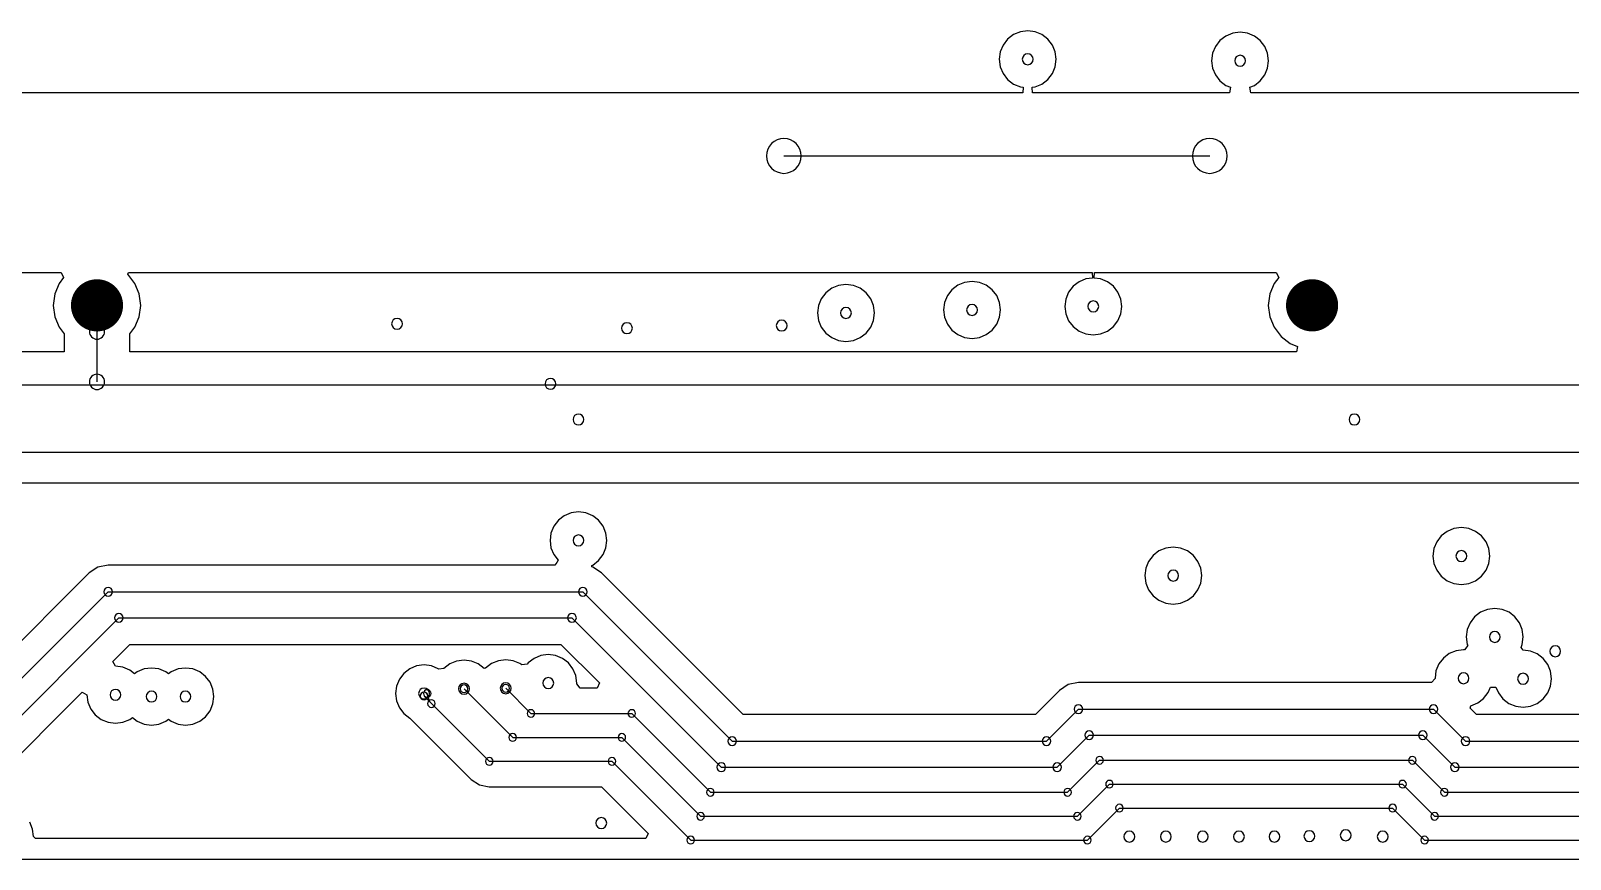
# Model space of a CAD drawing. Header units: inches. Extents: x 32166 to 66782, y 2386 to 7162.
# Drawn here: x 66583.24 to 66618.66, y 7116.24 to 7135.29 of the extents above; entities that cross this region are included whole.
import ezdxf

# ---------------------------------------------------------------- set-up
doc = ezdxf.new("R2010")
doc.units = ezdxf.units.IN
doc.header["$LTSCALE"] = 0.64311
doc.header["$MEASUREMENT"] = 0
for name, color, linetype in [('KEEPOUTLAYER', 6, 'CONTINUOUS'), ('MIDLAYER2', 76, 'CONTINUOUS'), ('MULTILAYER', 9, 'CONTINUOUS')]:
    doc.layers.add(name, color=color, linetype=linetype)

msp = doc.modelspace()

# ---------------------------------------------------------------- linework, layer by layer
at = {"layer": 'KEEPOUTLAYER'}
for p, q in [((66600.564, 7132.41), (66610.364, 7132.41)), ((66447.374, 7116.24), (66782.374, 7116.24))]:
    msp.add_line(p, q, dxfattribs=at)
for centre, start, end in [((66600.564, 7132.41), 0, 180), ((66610.364, 7132.41), 0, 180), ((66600.564, 7132.41), 180, 0), ((66610.364, 7132.41), 180, 0)]:
    msp.add_arc(centre, 0.4, start, end, dxfattribs=at)
at = {"layer": 'MIDLAYER2'}
for p, q in [((66605.712, 7135.095), (66605.608, 7134.96)), ((66605.848, 7135.2), (66605.712, 7135.095)), ((66606.006, 7135.265), (66605.848, 7135.2)), ((66606.176, 7135.287), (66606.006, 7135.265)), ((66606.346, 7135.265), (66606.176, 7135.287)), ((66606.504, 7135.2), (66606.346, 7135.265)), ((66606.639, 7135.095), (66606.504, 7135.2)), ((66606.744, 7134.96), (66606.639, 7135.095)), ((66610.6, 7135.063), (66610.496, 7134.928)), ((66610.736, 7135.168), (66610.6, 7135.063)), ((66610.894, 7135.233), (66610.736, 7135.168)), ((66611.064, 7135.255), (66610.894, 7135.233)), ((66611.234, 7135.233), (66611.064, 7135.255)), ((66611.392, 7135.168), (66611.234, 7135.233)), ((66611.527, 7135.063), (66611.392, 7135.168)), ((66611.632, 7134.928), (66611.527, 7135.063)), ((66605.543, 7134.802), (66605.52, 7134.632)), ((66605.608, 7134.96), (66605.543, 7134.802)), ((66606.809, 7134.802), (66606.744, 7134.96)), ((66606.831, 7134.632), (66606.809, 7134.802)), ((66610.431, 7134.77), (66610.408, 7134.6)), ((66610.496, 7134.928), (66610.431, 7134.77)), ((66611.697, 7134.77), (66611.632, 7134.928)), ((66611.719, 7134.6), (66611.697, 7134.77)), ((66605.52, 7134.632), (66605.543, 7134.462)), ((66605.543, 7134.462), (66605.608, 7134.304)), ((66606.744, 7134.304), (66606.809, 7134.462)), ((66606.809, 7134.462), (66606.831, 7134.632)), ((66610.408, 7134.6), (66610.431, 7134.43)), ((66610.431, 7134.43), (66610.496, 7134.272)), ((66611.632, 7134.272), (66611.697, 7134.43)), ((66611.697, 7134.43), (66611.719, 7134.6)), ((66605.608, 7134.304), (66605.712, 7134.168)), ((66605.712, 7134.168), (66605.848, 7134.064)), ((66605.848, 7134.064), (66606.006, 7133.999)), ((66606.006, 7133.999), (66606.071, 7133.99)), ((66606.071, 7133.99), (66606.063, 7133.863)), ((66606.281, 7133.99), (66606.346, 7133.999)), ((66606.281, 7133.983), (66606.281, 7133.99)), ((66606.289, 7133.863), (66606.281, 7133.983)), ((66606.281, 7133.983), (66606.281, 7133.983)), ((66606.346, 7133.999), (66606.504, 7134.064)), ((66606.504, 7134.064), (66606.639, 7134.168)), ((66606.639, 7134.168), (66606.744, 7134.304)), ((66610.496, 7134.272), (66610.6, 7134.136)), ((66610.6, 7134.136), (66610.736, 7134.032)), ((66610.736, 7134.032), (66610.841, 7133.988)), ((66610.841, 7133.988), (66610.817, 7133.864)), ((66611.286, 7133.988), (66611.392, 7134.032)), ((66611.311, 7133.864), (66611.286, 7133.988)), ((66611.392, 7134.032), (66611.527, 7134.136)), ((66611.527, 7134.136), (66611.632, 7134.272)), ((66606.063, 7133.863), (66575.926, 7133.86)), ((66610.817, 7133.864), (66606.289, 7133.863)), ((66656.894, 7133.869), (66611.311, 7133.864)), ((66578.034, 7129.73), (66583.935, 7129.73)), ((66583.935, 7129.73), (66583.991, 7129.616)), ((66585.472, 7129.688), (66585.487, 7129.73)), ((66585.487, 7129.73), (66607.658, 7129.73)), ((66607.658, 7129.73), (66607.666, 7129.603)), ((66607.702, 7129.603), (66607.71, 7129.73)), ((66607.71, 7129.73), (66611.895, 7129.73)), ((66611.895, 7129.73), (66611.951, 7129.616)), ((66583.886, 7129.479), (66583.785, 7129.236)), ((66583.991, 7129.616), (66583.886, 7129.479)), ((66585.633, 7129.479), (66585.472, 7129.688)), ((66585.733, 7129.236), (66585.633, 7129.479)), ((66601.824, 7129.433), (66601.666, 7129.368)), ((66601.994, 7129.455), (66601.824, 7129.433)), ((66602.164, 7129.433), (66601.994, 7129.455)), ((66602.322, 7129.368), (66602.164, 7129.433)), ((66604.566, 7129.438), (66604.43, 7129.333)), ((66604.724, 7129.503), (66604.566, 7129.438)), ((66604.894, 7129.525), (66604.724, 7129.503)), ((66605.064, 7129.503), (66604.894, 7129.525)), ((66605.222, 7129.438), (66605.064, 7129.503)), ((66605.357, 7129.333), (66605.222, 7129.438)), ((66607.22, 7129.413), (66607.116, 7129.278)), ((66607.356, 7129.518), (66607.22, 7129.413)), ((66607.514, 7129.583), (66607.356, 7129.518)), ((66607.666, 7129.603), (66607.514, 7129.583)), ((66607.666, 7129.603), (66607.666, 7129.603)), ((66607.854, 7129.583), (66607.702, 7129.603)), ((66608.012, 7129.518), (66607.854, 7129.583)), ((66608.147, 7129.413), (66608.012, 7129.518)), ((66608.252, 7129.278), (66608.147, 7129.413)), ((66611.846, 7129.479), (66611.745, 7129.236)), ((66611.951, 7129.616), (66611.846, 7129.479)), ((66583.785, 7129.236), (66583.751, 7128.975)), ((66585.768, 7128.975), (66585.733, 7129.236)), ((66601.426, 7129.128), (66601.361, 7128.97)), ((66601.53, 7129.263), (66601.426, 7129.128)), ((66601.666, 7129.368), (66601.53, 7129.263)), ((66602.457, 7129.263), (66602.322, 7129.368)), ((66602.562, 7129.128), (66602.457, 7129.263)), ((66602.627, 7128.97), (66602.562, 7129.128)), ((66604.261, 7129.04), (66604.238, 7128.87)), ((66604.326, 7129.198), (66604.261, 7129.04)), ((66604.43, 7129.333), (66604.326, 7129.198)), ((66605.462, 7129.198), (66605.357, 7129.333)), ((66605.527, 7129.04), (66605.462, 7129.198)), ((66605.549, 7128.87), (66605.527, 7129.04)), ((66607.051, 7129.12), (66607.028, 7128.95)), ((66607.116, 7129.278), (66607.051, 7129.12)), ((66608.317, 7129.12), (66608.252, 7129.278)), ((66608.339, 7128.95), (66608.317, 7129.12)), ((66611.745, 7129.236), (66611.71, 7128.975)), ((66583.751, 7128.975), (66583.785, 7128.713)), ((66583.785, 7128.713), (66583.886, 7128.47)), ((66584.759, 7127.215), (66584.759, 7128.975)), ((66585.633, 7128.47), (66585.733, 7128.713)), ((66585.733, 7128.713), (66585.768, 7128.975)), ((66601.361, 7128.97), (66601.338, 7128.8)), ((66601.338, 7128.8), (66601.361, 7128.63)), ((66602.649, 7128.8), (66602.627, 7128.97)), ((66602.627, 7128.63), (66602.649, 7128.8)), ((66604.238, 7128.87), (66604.261, 7128.7)), ((66604.261, 7128.7), (66604.326, 7128.542)), ((66605.462, 7128.542), (66605.527, 7128.7)), ((66605.527, 7128.7), (66605.549, 7128.87)), ((66607.028, 7128.95), (66607.051, 7128.78)), ((66607.051, 7128.78), (66607.116, 7128.622)), ((66608.252, 7128.622), (66608.317, 7128.78)), ((66608.317, 7128.78), (66608.339, 7128.95)), ((66611.71, 7128.975), (66611.745, 7128.713)), ((66611.745, 7128.713), (66611.846, 7128.47)), ((66583.886, 7128.47), (66584.003, 7128.318)), ((66584.003, 7128.318), (66584.003, 7127.906)), ((66585.516, 7128.318), (66585.633, 7128.47)), ((66585.516, 7127.906), (66585.516, 7128.318)), ((66601.361, 7128.63), (66601.426, 7128.472)), ((66601.426, 7128.472), (66601.53, 7128.336)), ((66601.53, 7128.336), (66601.666, 7128.232)), ((66602.322, 7128.232), (66602.457, 7128.336)), ((66602.457, 7128.336), (66602.562, 7128.472)), ((66602.562, 7128.472), (66602.627, 7128.63)), ((66604.326, 7128.542), (66604.43, 7128.406)), ((66604.43, 7128.406), (66604.566, 7128.302)), ((66605.222, 7128.302), (66605.357, 7128.406)), ((66605.357, 7128.406), (66605.462, 7128.542)), ((66607.116, 7128.622), (66607.22, 7128.486)), ((66607.22, 7128.486), (66607.356, 7128.382)), ((66607.356, 7128.382), (66607.514, 7128.317)), ((66607.514, 7128.317), (66607.684, 7128.294)), ((66607.684, 7128.294), (66607.854, 7128.317)), ((66607.854, 7128.317), (66608.012, 7128.382)), ((66608.012, 7128.382), (66608.147, 7128.486)), ((66608.147, 7128.486), (66608.252, 7128.622)), ((66611.846, 7128.47), (66612.006, 7128.261)), ((66601.666, 7128.232), (66601.824, 7128.167)), ((66601.824, 7128.167), (66601.994, 7128.144)), ((66601.994, 7128.144), (66602.164, 7128.167)), ((66602.164, 7128.167), (66602.322, 7128.232)), ((66604.566, 7128.302), (66604.724, 7128.237)), ((66604.724, 7128.237), (66604.894, 7128.214)), ((66604.894, 7128.214), (66605.064, 7128.237)), ((66605.064, 7128.237), (66605.222, 7128.302)), ((66612.006, 7128.261), (66612.215, 7128.101)), ((66612.215, 7128.101), (66612.384, 7128.031)), ((66612.384, 7128.031), (66612.359, 7127.906)), ((66584.003, 7127.906), (66580.534, 7127.906)), ((66612.359, 7127.906), (66585.516, 7127.906)), ((66580.534, 7127.15), (66621.384, 7127.15)), ((66580.444, 7125.6), (66656.774, 7125.6)), ((66580.736, 7124.894), (66654.122, 7124.894)), ((66595.51, 7124.138), (66595.375, 7124.033)), ((66595.669, 7124.203), (66595.51, 7124.138)), ((66595.838, 7124.225), (66595.669, 7124.203)), ((66596.008, 7124.203), (66595.838, 7124.225)), ((66596.166, 7124.138), (66596.008, 7124.203)), ((66596.302, 7124.033), (66596.166, 7124.138)), ((66595.205, 7123.74), (66595.183, 7123.57)), ((66595.27, 7123.898), (66595.205, 7123.74)), ((66595.375, 7124.033), (66595.27, 7123.898)), ((66596.406, 7123.898), (66596.302, 7124.033)), ((66596.471, 7123.74), (66596.406, 7123.898)), ((66596.494, 7123.57), (66596.471, 7123.74)), ((66615.826, 7123.778), (66615.69, 7123.673)), ((66615.984, 7123.843), (66615.826, 7123.778)), ((66616.154, 7123.865), (66615.984, 7123.843)), ((66616.324, 7123.843), (66616.154, 7123.865)), ((66616.482, 7123.778), (66616.324, 7123.843)), ((66616.617, 7123.673), (66616.482, 7123.778)), ((66595.183, 7123.57), (66595.205, 7123.4)), ((66595.205, 7123.4), (66595.27, 7123.242)), ((66596.406, 7123.242), (66596.471, 7123.4)), ((66596.471, 7123.4), (66596.494, 7123.57)), ((66609.354, 7123.393), (66609.196, 7123.328)), ((66609.524, 7123.415), (66609.354, 7123.393)), ((66609.694, 7123.393), (66609.524, 7123.415)), ((66609.852, 7123.328), (66609.694, 7123.393)), ((66615.521, 7123.38), (66615.498, 7123.21)), ((66615.586, 7123.538), (66615.521, 7123.38)), ((66615.69, 7123.673), (66615.586, 7123.538)), ((66616.722, 7123.538), (66616.617, 7123.673)), ((66616.787, 7123.38), (66616.722, 7123.538)), ((66616.809, 7123.21), (66616.787, 7123.38)), ((66585.014, 7123.002), (66584.78, 7122.955)), ((66595.294, 7123.002), (66585.014, 7123.002)), ((66595.27, 7123.242), (66595.368, 7123.116)), ((66595.342, 7123.064), (66595.294, 7123.002)), ((66595.368, 7123.116), (66595.342, 7123.064)), ((66596.145, 7122.993), (66596.166, 7123.002)), ((66596.149, 7122.96), (66596.145, 7122.993)), ((66596.166, 7123.002), (66596.302, 7123.106)), ((66596.302, 7123.106), (66596.406, 7123.242)), ((66608.956, 7123.088), (66608.891, 7122.93)), ((66609.06, 7123.223), (66608.956, 7123.088)), ((66609.196, 7123.328), (66609.06, 7123.223)), ((66609.987, 7123.223), (66609.852, 7123.328)), ((66610.092, 7123.088), (66609.987, 7123.223)), ((66610.157, 7122.93), (66610.092, 7123.088)), ((66615.498, 7123.21), (66615.521, 7123.04)), ((66615.521, 7123.04), (66615.586, 7122.882)), ((66616.722, 7122.882), (66616.787, 7123.04)), ((66616.787, 7123.04), (66616.809, 7123.21)), ((66584.581, 7122.822), (66580.84, 7119.082)), ((66584.78, 7122.955), (66584.581, 7122.822)), ((66596.171, 7122.955), (66596.149, 7122.96)), ((66596.37, 7122.822), (66596.171, 7122.955)), ((66599.627, 7119.565), (66596.37, 7122.822)), ((66608.891, 7122.93), (66608.868, 7122.76)), ((66608.868, 7122.76), (66608.891, 7122.59)), ((66610.179, 7122.76), (66610.157, 7122.93)), ((66610.157, 7122.59), (66610.179, 7122.76)), ((66615.586, 7122.882), (66615.69, 7122.746)), ((66615.69, 7122.746), (66615.826, 7122.642)), ((66615.826, 7122.642), (66615.984, 7122.577)), ((66616.324, 7122.577), (66616.482, 7122.642)), ((66616.482, 7122.642), (66616.617, 7122.746)), ((66616.617, 7122.746), (66616.722, 7122.882)), ((66581.094, 7118.47), (66585.014, 7122.39)), ((66585.014, 7122.39), (66595.937, 7122.39)), ((66595.937, 7122.39), (66599.374, 7118.953)), ((66608.891, 7122.59), (66608.956, 7122.432)), ((66608.956, 7122.432), (66609.06, 7122.296)), ((66609.06, 7122.296), (66609.196, 7122.192)), ((66609.852, 7122.192), (66609.987, 7122.296)), ((66609.987, 7122.296), (66610.092, 7122.432)), ((66610.092, 7122.432), (66610.157, 7122.59)), ((66615.984, 7122.577), (66616.154, 7122.554)), ((66616.154, 7122.554), (66616.324, 7122.577)), ((66609.196, 7122.192), (66609.354, 7122.127)), ((66609.354, 7122.127), (66609.524, 7122.104)), ((66609.524, 7122.104), (66609.694, 7122.127)), ((66609.694, 7122.127), (66609.852, 7122.192)), ((66616.754, 7121.983), (66616.596, 7121.918)), ((66616.924, 7122.005), (66616.754, 7121.983)), ((66617.093, 7121.983), (66616.924, 7122.005)), ((66617.251, 7121.918), (66617.093, 7121.983)), ((66581.342, 7117.87), (66585.262, 7121.79)), ((66585.262, 7121.79), (66595.689, 7121.79)), ((66595.689, 7121.79), (66599.125, 7118.353)), ((66616.356, 7121.678), (66616.29, 7121.52)), ((66616.46, 7121.813), (66616.356, 7121.678)), ((66616.596, 7121.918), (66616.46, 7121.813)), ((66617.387, 7121.813), (66617.251, 7121.918)), ((66617.491, 7121.678), (66617.387, 7121.813)), ((66617.557, 7121.52), (66617.491, 7121.678)), ((66616.29, 7121.52), (66616.268, 7121.35)), ((66616.268, 7121.35), (66616.29, 7121.18)), ((66617.579, 7121.35), (66617.557, 7121.52)), ((66617.557, 7121.18), (66617.579, 7121.35)), ((66585.127, 7120.789), (66585.516, 7121.178)), ((66585.516, 7121.178), (66595.435, 7121.178)), ((66594.974, 7120.923), (66594.816, 7120.858)), ((66595.144, 7120.946), (66594.974, 7120.923)), ((66595.313, 7120.923), (66595.144, 7120.946)), ((66595.471, 7120.858), (66595.313, 7120.923)), ((66595.435, 7121.178), (66596.32, 7120.293)), ((66615.876, 7120.968), (66615.74, 7120.863)), ((66616.034, 7121.033), (66615.876, 7120.968)), ((66616.204, 7121.055), (66616.034, 7121.033)), ((66616.224, 7121.053), (66616.204, 7121.055)), ((66616.301, 7121.153), (66616.224, 7121.053)), ((66616.29, 7121.18), (66616.301, 7121.153)), ((66617.527, 7121.107), (66617.557, 7121.18)), ((66617.574, 7121.045), (66617.527, 7121.107)), ((66617.744, 7121.023), (66617.574, 7121.045)), ((66617.902, 7120.958), (66617.744, 7121.023)), ((66618.037, 7120.853), (66617.902, 7120.958)), ((66585.183, 7120.675), (66585.127, 7120.789)), ((66585.184, 7120.675), (66585.183, 7120.675)), ((66585.354, 7120.653), (66585.184, 7120.675)), ((66585.512, 7120.588), (66585.354, 7120.653)), ((66585.625, 7120.501), (66585.512, 7120.588)), ((66585.686, 7120.548), (66585.625, 7120.501)), ((66585.844, 7120.613), (66585.686, 7120.548)), ((66586.014, 7120.635), (66585.844, 7120.613)), ((66586.184, 7120.613), (66586.014, 7120.635)), ((66586.342, 7120.548), (66586.184, 7120.613)), ((66586.404, 7120.5), (66586.342, 7120.548)), ((66586.466, 7120.548), (66586.404, 7120.5)), ((66586.624, 7120.613), (66586.466, 7120.548)), ((66586.794, 7120.635), (66586.624, 7120.613)), ((66586.963, 7120.613), (66586.794, 7120.635)), ((66587.122, 7120.548), (66586.963, 7120.613)), ((66587.257, 7120.443), (66587.122, 7120.548)), ((66591.82, 7120.513), (66591.716, 7120.378)), ((66591.956, 7120.618), (66591.82, 7120.513)), ((66592.114, 7120.683), (66591.956, 7120.618)), ((66592.284, 7120.705), (66592.114, 7120.683)), ((66592.454, 7120.683), (66592.284, 7120.705)), ((66592.612, 7120.618), (66592.454, 7120.683)), ((66592.624, 7120.608), (66592.612, 7120.618)), ((66592.74, 7120.623), (66592.624, 7120.608)), ((66592.876, 7120.728), (66592.74, 7120.623)), ((66593.034, 7120.793), (66592.876, 7120.728)), ((66593.204, 7120.815), (66593.034, 7120.793)), ((66593.374, 7120.793), (66593.204, 7120.815)), ((66593.532, 7120.728), (66593.374, 7120.793)), ((66593.667, 7120.623), (66593.532, 7120.728)), ((66593.7, 7120.633), (66593.667, 7120.623)), ((66593.836, 7120.738), (66593.7, 7120.633)), ((66593.994, 7120.803), (66593.836, 7120.738)), ((66594.164, 7120.825), (66593.994, 7120.803)), ((66594.334, 7120.803), (66594.164, 7120.825)), ((66594.492, 7120.738), (66594.334, 7120.803)), ((66594.531, 7120.707), (66594.492, 7120.738)), ((66594.657, 7120.724), (66594.531, 7120.707)), ((66594.68, 7120.753), (66594.657, 7120.724)), ((66594.816, 7120.858), (66594.68, 7120.753)), ((66595.607, 7120.753), (66595.471, 7120.858)), ((66595.711, 7120.618), (66595.607, 7120.753)), ((66595.777, 7120.46), (66595.711, 7120.618)), ((66615.57, 7120.57), (66615.548, 7120.4)), ((66615.636, 7120.728), (66615.57, 7120.57)), ((66615.74, 7120.863), (66615.636, 7120.728)), ((66618.142, 7120.718), (66618.037, 7120.853)), ((66618.207, 7120.56), (66618.142, 7120.718)), ((66618.229, 7120.39), (66618.207, 7120.56)), ((66587.361, 7120.308), (66587.257, 7120.443)), ((66587.427, 7120.15), (66587.361, 7120.308)), ((66591.651, 7120.22), (66591.628, 7120.05)), ((66591.716, 7120.378), (66591.651, 7120.22)), ((66593.204, 7120.16), (66594.324, 7119.04)), ((66594.164, 7120.17), (66594.744, 7119.59)), ((66595.799, 7120.29), (66595.777, 7120.46)), ((66595.797, 7120.272), (66595.799, 7120.29)), ((66595.88, 7120.176), (66595.797, 7120.272)), ((66596.271, 7120.176), (66595.88, 7120.176)), ((66596.32, 7120.293), (66596.271, 7120.176)), ((66607.108, 7120.255), (66606.91, 7120.122)), ((66607.342, 7120.302), (66607.108, 7120.255)), ((66615.465, 7120.302), (66607.342, 7120.302)), ((66615.548, 7120.397), (66615.465, 7120.302)), ((66615.548, 7120.4), (66615.548, 7120.397)), ((66616.771, 7120.072), (66616.823, 7120.197)), ((66616.823, 7120.197), (66616.95, 7120.197)), ((66616.95, 7120.197), (66617.006, 7120.062)), ((66618.142, 7120.062), (66618.207, 7120.22)), ((66618.207, 7120.22), (66618.229, 7120.39)), ((66581.807, 7117.469), (66584.414, 7120.077)), ((66584.414, 7120.077), (66584.528, 7120.021)), ((66584.528, 7120.021), (66584.528, 7120.02)), ((66584.528, 7120.02), (66584.551, 7119.85)), ((66584.551, 7119.85), (66584.616, 7119.692)), ((66587.361, 7119.652), (66587.427, 7119.81)), ((66587.449, 7119.98), (66587.427, 7120.15)), ((66587.427, 7119.81), (66587.449, 7119.98)), ((66591.628, 7120.05), (66591.651, 7119.88)), ((66591.651, 7119.88), (66591.716, 7119.722)), ((66592.284, 7119.99), (66593.784, 7118.49)), ((66606.91, 7120.122), (66606.353, 7119.565)), ((66616.373, 7119.767), (66616.531, 7119.832)), ((66616.531, 7119.832), (66616.667, 7119.936)), ((66616.667, 7119.936), (66616.771, 7120.072)), ((66617.006, 7120.062), (66617.11, 7119.926)), ((66617.11, 7119.926), (66617.246, 7119.822)), ((66617.246, 7119.822), (66617.404, 7119.757)), ((66617.744, 7119.757), (66617.902, 7119.822)), ((66617.902, 7119.822), (66618.037, 7119.926)), ((66618.037, 7119.926), (66618.142, 7120.062)), ((66584.616, 7119.692), (66584.72, 7119.556)), ((66584.72, 7119.556), (66584.856, 7119.452)), ((66584.856, 7119.452), (66585.014, 7119.387)), ((66585.354, 7119.387), (66585.512, 7119.452)), ((66585.512, 7119.452), (66585.573, 7119.499)), ((66585.573, 7119.499), (66585.686, 7119.412)), ((66586.342, 7119.412), (66586.404, 7119.46)), ((66586.404, 7119.46), (66586.466, 7119.412)), ((66587.122, 7119.412), (66587.257, 7119.516)), ((66587.257, 7119.516), (66587.361, 7119.652)), ((66591.716, 7119.722), (66591.82, 7119.586)), ((66591.82, 7119.586), (66591.956, 7119.482)), ((66591.956, 7119.482), (66591.967, 7119.477)), ((66591.967, 7119.477), (66593.369, 7118.075)), ((66594.744, 7119.59), (66597.064, 7119.59)), ((66597.064, 7119.59), (66598.875, 7117.778)), ((66606.353, 7119.565), (66599.627, 7119.565)), ((66606.606, 7118.953), (66607.342, 7119.69)), ((66607.342, 7119.69), (66615.515, 7119.69)), ((66615.515, 7119.69), (66616.252, 7118.953)), ((66616.356, 7119.714), (66616.373, 7119.767)), ((66616.505, 7119.565), (66616.356, 7119.714)), ((66628.133, 7119.565), (66616.505, 7119.565)), ((66617.404, 7119.757), (66617.574, 7119.734)), ((66617.574, 7119.734), (66617.744, 7119.757)), ((66585.014, 7119.387), (66585.184, 7119.364)), ((66585.184, 7119.364), (66585.354, 7119.387)), ((66585.686, 7119.412), (66585.844, 7119.347)), ((66585.844, 7119.347), (66586.014, 7119.324)), ((66586.014, 7119.324), (66586.184, 7119.347)), ((66586.184, 7119.347), (66586.342, 7119.412)), ((66586.466, 7119.412), (66586.624, 7119.347)), ((66586.624, 7119.347), (66586.794, 7119.324)), ((66586.794, 7119.324), (66586.963, 7119.347)), ((66586.963, 7119.347), (66587.122, 7119.412)), ((66594.324, 7119.04), (66596.836, 7119.04)), ((66596.836, 7119.04), (66598.648, 7117.228)), ((66599.374, 7118.953), (66606.606, 7118.953)), ((66606.855, 7118.353), (66607.591, 7119.09)), ((66607.591, 7119.09), (66615.267, 7119.09)), ((66615.267, 7119.09), (66616.003, 7118.353)), ((66616.252, 7118.953), (66628.386, 7118.953)), ((66593.784, 7118.49), (66596.608, 7118.49)), ((66596.608, 7118.49), (66598.42, 7116.678)), ((66607.093, 7117.778), (66607.829, 7118.515)), ((66607.829, 7118.515), (66615.028, 7118.515)), ((66615.028, 7118.515), (66615.765, 7117.778)), ((66593.369, 7118.075), (66593.559, 7117.948)), ((66599.125, 7118.353), (66606.855, 7118.353)), ((66616.003, 7118.353), (66628.635, 7118.353)), ((66593.559, 7117.948), (66593.784, 7117.904)), ((66593.784, 7117.904), (66596.365, 7117.904)), ((66596.365, 7117.904), (66597.439, 7116.83)), ((66598.875, 7117.778), (66607.093, 7117.778)), ((66607.32, 7117.228), (66608.057, 7117.965)), ((66608.057, 7117.965), (66614.801, 7117.965)), ((66614.801, 7117.965), (66615.537, 7117.228)), ((66615.765, 7117.778), (66628.873, 7117.778)), ((66607.548, 7116.678), (66608.285, 7117.415)), ((66608.285, 7117.415), (66614.573, 7117.415)), ((66614.573, 7117.415), (66615.309, 7116.678)), ((66583.277, 7116.93), (66583.211, 7117.088)), ((66598.648, 7117.228), (66607.32, 7117.228)), ((66615.537, 7117.228), (66629.101, 7117.228)), ((66583.299, 7116.76), (66583.277, 7116.93)), ((66583.341, 7116.712), (66583.299, 7116.76)), ((66597.391, 7116.712), (66583.341, 7116.712)), ((66597.439, 7116.83), (66597.391, 7116.712)), ((66598.42, 7116.678), (66607.548, 7116.678)), ((66615.309, 7116.678), (66629.328, 7116.678))]:
    msp.add_line(p, q, dxfattribs=at)
at = {"layer": 'MIDLAYER2', "const_width": 0.6}
for points in [[(66585.059, 7128.975, 1), (66584.459, 7128.975, 1)], [(66613.019, 7128.975, 1), (66612.419, 7128.975, 1)]]:
    msp.add_lwpolyline(points, format="xyb", close=True, dxfattribs=at)
at = {"layer": 'MIDLAYER2'}
for centre, radius, start, end in [((66606.176, 7134.632), 0.125, 0, 180), ((66611.064, 7134.6), 0.125, 0, 180), ((66606.176, 7134.632), 0.125, 180, 0), ((66611.064, 7134.6), 0.125, 180, 0), ((66584.759, 7128.975), 0.175, 0, 180), ((66607.684, 7128.95), 0.125, 0, 180), ((66584.582, 7128.798), 0.175, 0, 180), ((66584.582, 7128.798), 0.175, 0, 180), ((66584.582, 7128.798), 0.175, 0, 180), ((66584.582, 7128.798), 0.175, 180, 0), ((66584.582, 7128.798), 0.175, 180, 0), ((66584.582, 7128.798), 0.175, 180, 0), ((66584.156, 7128.371), 0.604, 0, 45), ((66584.156, 7128.371), 0.604, 0, 45), ((66584.156, 7128.371), 0.604, 0, 45), ((66584.759, 7128.975), 0.175, 180, 0), ((66585.363, 7128.371), 0.604, 135, 180), ((66585.363, 7128.371), 0.604, 135, 180), ((66585.363, 7128.371), 0.604, 135, 180), ((66584.936, 7128.798), 0.175, 0, 180), ((66584.936, 7128.798), 0.175, 0, 180), ((66584.936, 7128.798), 0.175, 0, 180), ((66584.936, 7128.798), 0.175, 180, 0), ((66584.936, 7128.798), 0.175, 180, 0), ((66584.936, 7128.798), 0.175, 180, 0), ((66591.664, 7128.55), 0.125, 0, 180), ((66601.994, 7128.8), 0.125, 0, 180), ((66601.994, 7128.8), 0.125, 180, 0), ((66604.894, 7128.87), 0.125, 0, 180), ((66604.894, 7128.87), 0.125, 180, 0), ((66607.684, 7128.95), 0.125, 180, 0), ((66584.759, 7128.371), 0.175, 0, 180), ((66584.759, 7128.371), 0.175, 0, 180), ((66584.759, 7128.371), 0.175, 0, 180), ((66584.759, 7128.371), 0.175, 0, 180), ((66584.759, 7128.371), 0.175, 0, 180), ((66584.759, 7128.371), 0.175, 0, 180), ((66584.759, 7128.371), 0.175, 180, 0), ((66584.759, 7128.371), 0.175, 180, 0), ((66584.759, 7128.371), 0.175, 180, 0), ((66584.759, 7128.371), 0.175, 180, 0), ((66584.759, 7128.371), 0.175, 180, 0), ((66584.759, 7128.371), 0.175, 180, 0), ((66591.664, 7128.55), 0.125, 180, 0), ((66596.954, 7128.45), 0.125, 0, 180), ((66596.954, 7128.45), 0.125, 180, 0), ((66600.514, 7128.51), 0.125, 0, 180), ((66600.514, 7128.51), 0.125, 180, 0), ((66584.759, 7127.215), 0.175, 0, 180), ((66595.194, 7127.17), 0.125, 0, 180), ((66584.759, 7127.215), 0.175, 180, 0), ((66595.194, 7127.17), 0.125, 180, 0), ((66595.838, 7126.35), 0.125, 0, 180), ((66595.838, 7126.35), 0.125, 180, 0), ((66613.694, 7126.35), 0.125, 0, 180), ((66613.694, 7126.35), 0.125, 180, 0), ((66595.838, 7123.57), 0.125, 0, 180), ((66595.838, 7123.57), 0.125, 180, 0), ((66616.154, 7123.21), 0.125, 0, 180), ((66616.154, 7123.21), 0.125, 180, 0), ((66609.524, 7122.76), 0.125, 0, 180), ((66609.524, 7122.76), 0.125, 180, 0), ((66585.014, 7122.39), 0.1, 0, 180), ((66585.014, 7122.39), 0.1, 0, 180), ((66585.014, 7122.39), 0.1, 180, 0), ((66585.014, 7122.39), 0.1, 180, 0), ((66595.937, 7122.39), 0.1, 0, 180), ((66595.937, 7122.39), 0.1, 0, 180), ((66595.937, 7122.39), 0.1, 180, 0), ((66595.937, 7122.39), 0.1, 180, 0), ((66585.262, 7121.79), 0.1, 0, 180), ((66585.262, 7121.79), 0.1, 0, 180), ((66585.262, 7121.79), 0.1, 180, 0), ((66585.262, 7121.79), 0.1, 180, 0), ((66595.689, 7121.79), 0.1, 0, 180), ((66595.689, 7121.79), 0.1, 0, 180), ((66595.689, 7121.79), 0.1, 180, 0), ((66595.689, 7121.79), 0.1, 180, 0), ((66616.924, 7121.35), 0.125, 0, 180), ((66616.924, 7121.35), 0.125, 180, 0), ((66618.314, 7121.02), 0.125, 0, 180), ((66618.314, 7121.02), 0.125, 180, 0), ((66616.204, 7120.4), 0.125, 0, 180), ((66617.574, 7120.39), 0.125, 0, 180), ((66592.284, 7120.05), 0.125, 0, 180), ((66593.204, 7120.16), 0.125, 0, 180), ((66593.204, 7120.16), 0.125, 180, 0), ((66593.204, 7120.16), 0.0875, 0, 180), ((66593.204, 7120.16), 0.0875, 180, 0), ((66594.164, 7120.17), 0.125, 0, 180), ((66594.164, 7120.17), 0.125, 180, 0), ((66594.164, 7120.17), 0.0875, 0, 180), ((66594.164, 7120.17), 0.0875, 180, 0), ((66595.144, 7120.29), 0.125, 0, 180), ((66595.144, 7120.29), 0.125, 180, 0), ((66616.204, 7120.4), 0.125, 180, 0), ((66617.574, 7120.39), 0.125, 180, 0), ((66585.184, 7120.02), 0.125, 0, 180), ((66585.184, 7120.02), 0.125, 180, 0), ((66586.014, 7119.98), 0.125, 0, 180), ((66586.014, 7119.98), 0.125, 180, 0), ((66586.794, 7119.98), 0.125, 0, 180), ((66586.794, 7119.98), 0.125, 180, 0), ((66592.284, 7120.05), 0.125, 180, 0), ((66592.284, 7119.99), 0.0875, 0, 180), ((66592.284, 7119.99), 0.0875, 180, 0), ((66592.359, 7120.05), 0.0875, 0, 180), ((66592.359, 7120.05), 0.0875, 180, 0), ((66592.685, 7120.05), 0.326, 180.0003, 225.0003), ((66592.454, 7119.819), 0.0875, 0, 180), ((66592.454, 7119.819), 0.0875, 180, 0), ((66594.744, 7119.59), 0.0875, 0, 180), ((66594.744, 7119.59), 0.0875, 0, 180), ((66594.744, 7119.59), 0.0875, 180, 0), ((66594.744, 7119.59), 0.0875, 180, 0), ((66597.064, 7119.59), 0.0875, 0, 180), ((66597.064, 7119.59), 0.0875, 0, 180), ((66597.064, 7119.59), 0.0875, 180, 0), ((66597.064, 7119.59), 0.0875, 180, 0), ((66607.342, 7119.69), 0.1, 0, 180), ((66607.342, 7119.69), 0.1, 0, 180), ((66607.342, 7119.69), 0.1, 180, 0), ((66607.342, 7119.69), 0.1, 180, 0), ((66615.515, 7119.69), 0.1, 0, 180), ((66615.515, 7119.69), 0.1, 0, 180), ((66615.515, 7119.69), 0.1, 180, 0), ((66615.515, 7119.69), 0.1, 180, 0), ((66594.324, 7119.04), 0.0875, 0, 180), ((66594.324, 7119.04), 0.0875, 0, 180), ((66596.836, 7119.04), 0.0875, 0, 180), ((66596.836, 7119.04), 0.0875, 0, 180), ((66607.591, 7119.09), 0.1, 0, 180), ((66607.591, 7119.09), 0.1, 0, 180), ((66615.267, 7119.09), 0.1, 0, 180), ((66615.267, 7119.09), 0.1, 0, 180), ((66594.324, 7119.04), 0.0875, 180, 0), ((66594.324, 7119.04), 0.0875, 180, 0), ((66596.836, 7119.04), 0.0875, 180, 0), ((66596.836, 7119.04), 0.0875, 180, 0), ((66599.374, 7118.953), 0.1, 0, 180), ((66599.374, 7118.953), 0.1, 0, 180), ((66599.374, 7118.953), 0.1, 180, 0), ((66599.374, 7118.953), 0.1, 180, 0), ((66606.606, 7118.953), 0.1, 0, 180), ((66606.606, 7118.953), 0.1, 0, 180), ((66606.606, 7118.953), 0.1, 180, 0), ((66606.606, 7118.953), 0.1, 180, 0), ((66607.591, 7119.09), 0.1, 180, 0), ((66607.591, 7119.09), 0.1, 180, 0), ((66615.267, 7119.09), 0.1, 180, 0), ((66615.267, 7119.09), 0.1, 180, 0), ((66616.252, 7118.953), 0.1, 0, 180), ((66616.252, 7118.953), 0.1, 0, 180), ((66616.252, 7118.953), 0.1, 180, 0), ((66616.252, 7118.953), 0.1, 180, 0), ((66593.784, 7118.49), 0.0875, 0, 180), ((66593.784, 7118.49), 0.0875, 0, 180), ((66593.784, 7118.49), 0.0875, 180, 0), ((66593.784, 7118.49), 0.0875, 180, 0), ((66596.608, 7118.49), 0.0875, 0, 180), ((66596.608, 7118.49), 0.0875, 0, 180), ((66596.608, 7118.49), 0.0875, 180, 0), ((66596.608, 7118.49), 0.0875, 180, 0), ((66599.125, 7118.353), 0.1, 0, 180), ((66599.125, 7118.353), 0.1, 0, 180), ((66606.855, 7118.353), 0.1, 0, 180), ((66606.855, 7118.353), 0.1, 0, 180), ((66607.829, 7118.515), 0.0875, 0, 180), ((66607.829, 7118.515), 0.0875, 0, 180), ((66607.829, 7118.515), 0.0875, 180, 0), ((66607.829, 7118.515), 0.0875, 180, 0), ((66615.028, 7118.515), 0.0875, 0, 180), ((66615.028, 7118.515), 0.0875, 0, 180), ((66615.028, 7118.515), 0.0875, 180, 0), ((66615.028, 7118.515), 0.0875, 180, 0), ((66616.003, 7118.353), 0.1, 0, 180), ((66616.003, 7118.353), 0.1, 0, 180), ((66599.125, 7118.353), 0.1, 180, 0), ((66599.125, 7118.353), 0.1, 180, 0), ((66606.855, 7118.353), 0.1, 180, 0), ((66606.855, 7118.353), 0.1, 180, 0), ((66608.057, 7117.965), 0.0875, 0, 180), ((66608.057, 7117.965), 0.0875, 0, 180), ((66614.801, 7117.965), 0.0875, 0, 180), ((66614.801, 7117.965), 0.0875, 0, 180), ((66616.003, 7118.353), 0.1, 180, 0), ((66616.003, 7118.353), 0.1, 180, 0), ((66598.875, 7117.778), 0.0875, 0, 180), ((66598.875, 7117.778), 0.0875, 0, 180), ((66598.875, 7117.778), 0.0875, 180, 0), ((66598.875, 7117.778), 0.0875, 180, 0), ((66607.093, 7117.778), 0.0875, 0, 180), ((66607.093, 7117.778), 0.0875, 0, 180), ((66607.093, 7117.778), 0.0875, 180, 0), ((66607.093, 7117.778), 0.0875, 180, 0), ((66608.057, 7117.965), 0.0875, 180, 0), ((66608.057, 7117.965), 0.0875, 180, 0), ((66614.801, 7117.965), 0.0875, 180, 0), ((66614.801, 7117.965), 0.0875, 180, 0), ((66615.765, 7117.778), 0.0875, 0, 180), ((66615.765, 7117.778), 0.0875, 0, 180), ((66615.765, 7117.778), 0.0875, 180, 0), ((66615.765, 7117.778), 0.0875, 180, 0), ((66608.285, 7117.415), 0.0875, 0, 180), ((66608.285, 7117.415), 0.0875, 0, 180), ((66608.285, 7117.415), 0.0875, 180, 0), ((66608.285, 7117.415), 0.0875, 180, 0), ((66614.573, 7117.415), 0.0875, 0, 180), ((66614.573, 7117.415), 0.0875, 0, 180), ((66614.573, 7117.415), 0.0875, 180, 0), ((66614.573, 7117.415), 0.0875, 180, 0), ((66596.364, 7117.07), 0.125, 0, 180), ((66596.364, 7117.07), 0.125, 180, 0), ((66598.648, 7117.228), 0.0875, 0, 180), ((66598.648, 7117.228), 0.0875, 0, 180), ((66598.648, 7117.228), 0.0875, 180, 0), ((66598.648, 7117.228), 0.0875, 180, 0), ((66607.32, 7117.228), 0.0875, 0, 180), ((66607.32, 7117.228), 0.0875, 0, 180), ((66607.32, 7117.228), 0.0875, 180, 0), ((66607.32, 7117.228), 0.0875, 180, 0), ((66615.537, 7117.228), 0.0875, 0, 180), ((66615.537, 7117.228), 0.0875, 0, 180), ((66615.537, 7117.228), 0.0875, 180, 0), ((66615.537, 7117.228), 0.0875, 180, 0), ((66598.42, 7116.678), 0.0875, 0, 180), ((66598.42, 7116.678), 0.0875, 0, 180), ((66598.42, 7116.678), 0.0875, 180, 0), ((66598.42, 7116.678), 0.0875, 180, 0), ((66607.548, 7116.678), 0.0875, 0, 180), ((66607.548, 7116.678), 0.0875, 0, 180), ((66607.548, 7116.678), 0.0875, 180, 0), ((66607.548, 7116.678), 0.0875, 180, 0), ((66608.514, 7116.76), 0.125, 0, 180), ((66608.514, 7116.76), 0.125, 180, 0), ((66609.354, 7116.76), 0.125, 0, 180), ((66609.354, 7116.76), 0.125, 180, 0), ((66610.204, 7116.76), 0.125, 0, 180), ((66610.204, 7116.76), 0.125, 180, 0), ((66611.037, 7116.759), 0.125, 0, 180), ((66611.037, 7116.759), 0.125, 180, 0), ((66611.853, 7116.759), 0.125, 0, 180), ((66611.853, 7116.759), 0.125, 180, 0), ((66612.658, 7116.77), 0.125, 0, 180), ((66612.658, 7116.77), 0.125, 180, 0), ((66613.494, 7116.79), 0.125, 0, 180), ((66613.494, 7116.79), 0.125, 180, 0), ((66614.344, 7116.76), 0.125, 0, 180), ((66614.344, 7116.76), 0.125, 180, 0), ((66615.309, 7116.678), 0.0875, 0, 180), ((66615.309, 7116.678), 0.0875, 0, 180), ((66615.309, 7116.678), 0.0875, 180, 0), ((66615.309, 7116.678), 0.0875, 180, 0)]:
    msp.add_arc(centre, radius, start, end, dxfattribs=at)
at = {"layer": 'MULTILAYER', "const_width": 0.6}
for points in [[(66585.059, 7128.975, 1), (66584.459, 7128.975, 1)], [(66613.019, 7128.975, 1), (66612.419, 7128.975, 1)]]:
    msp.add_lwpolyline(points, format="xyb", close=True, dxfattribs=at)
at = {"layer": 'MULTILAYER'}
for centre, start, end in [((66606.176, 7134.632), 0, 180), ((66611.064, 7134.6), 0, 180), ((66606.176, 7134.632), 180, 0), ((66611.064, 7134.6), 180, 0), ((66607.684, 7128.95), 0, 180), ((66591.664, 7128.55), 0, 180), ((66601.994, 7128.8), 0, 180), ((66601.994, 7128.8), 180, 0), ((66604.894, 7128.87), 0, 180), ((66604.894, 7128.87), 180, 0), ((66607.684, 7128.95), 180, 0), ((66591.664, 7128.55), 180, 0), ((66596.954, 7128.45), 0, 180), ((66596.954, 7128.45), 180, 0), ((66600.514, 7128.51), 0, 180), ((66600.514, 7128.51), 180, 0), ((66595.194, 7127.17), 0, 180), ((66595.194, 7127.17), 180, 0), ((66595.838, 7126.35), 0, 180), ((66595.838, 7126.35), 180, 0), ((66613.694, 7126.35), 0, 180), ((66613.694, 7126.35), 180, 0), ((66595.838, 7123.57), 0, 180), ((66595.838, 7123.57), 180, 0), ((66616.154, 7123.21), 0, 180), ((66616.154, 7123.21), 180, 0), ((66609.524, 7122.76), 0, 180), ((66609.524, 7122.76), 180, 0), ((66616.924, 7121.35), 0, 180), ((66616.924, 7121.35), 180, 0), ((66618.314, 7121.02), 0, 180), ((66618.314, 7121.02), 180, 0), ((66616.204, 7120.4), 0, 180), ((66617.574, 7120.39), 0, 180), ((66592.284, 7120.05), 0, 180), ((66593.204, 7120.16), 0, 180), ((66593.204, 7120.16), 180, 0), ((66594.164, 7120.17), 0, 180), ((66594.164, 7120.17), 180, 0), ((66595.144, 7120.29), 0, 180), ((66595.144, 7120.29), 180, 0), ((66616.204, 7120.4), 180, 0), ((66617.574, 7120.39), 180, 0), ((66585.184, 7120.02), 0, 180), ((66585.184, 7120.02), 180, 0), ((66586.014, 7119.98), 0, 180), ((66586.014, 7119.98), 180, 0), ((66586.794, 7119.98), 0, 180), ((66586.794, 7119.98), 180, 0), ((66592.284, 7120.05), 180, 0), ((66596.364, 7117.07), 0, 180), ((66596.364, 7117.07), 180, 0), ((66608.514, 7116.76), 0, 180), ((66608.514, 7116.76), 180, 0), ((66609.354, 7116.76), 0, 180), ((66609.354, 7116.76), 180, 0), ((66610.204, 7116.76), 0, 180), ((66610.204, 7116.76), 180, 0), ((66611.037, 7116.759), 0, 180), ((66611.037, 7116.759), 180, 0), ((66611.853, 7116.759), 0, 180), ((66611.853, 7116.759), 180, 0), ((66612.658, 7116.77), 0, 180), ((66612.658, 7116.77), 180, 0), ((66613.494, 7116.79), 0, 180), ((66613.494, 7116.79), 180, 0), ((66614.344, 7116.76), 0, 180), ((66614.344, 7116.76), 180, 0)]:
    msp.add_arc(centre, 0.125, start, end, dxfattribs=at)

doc.saveas('drawing.dxf')
